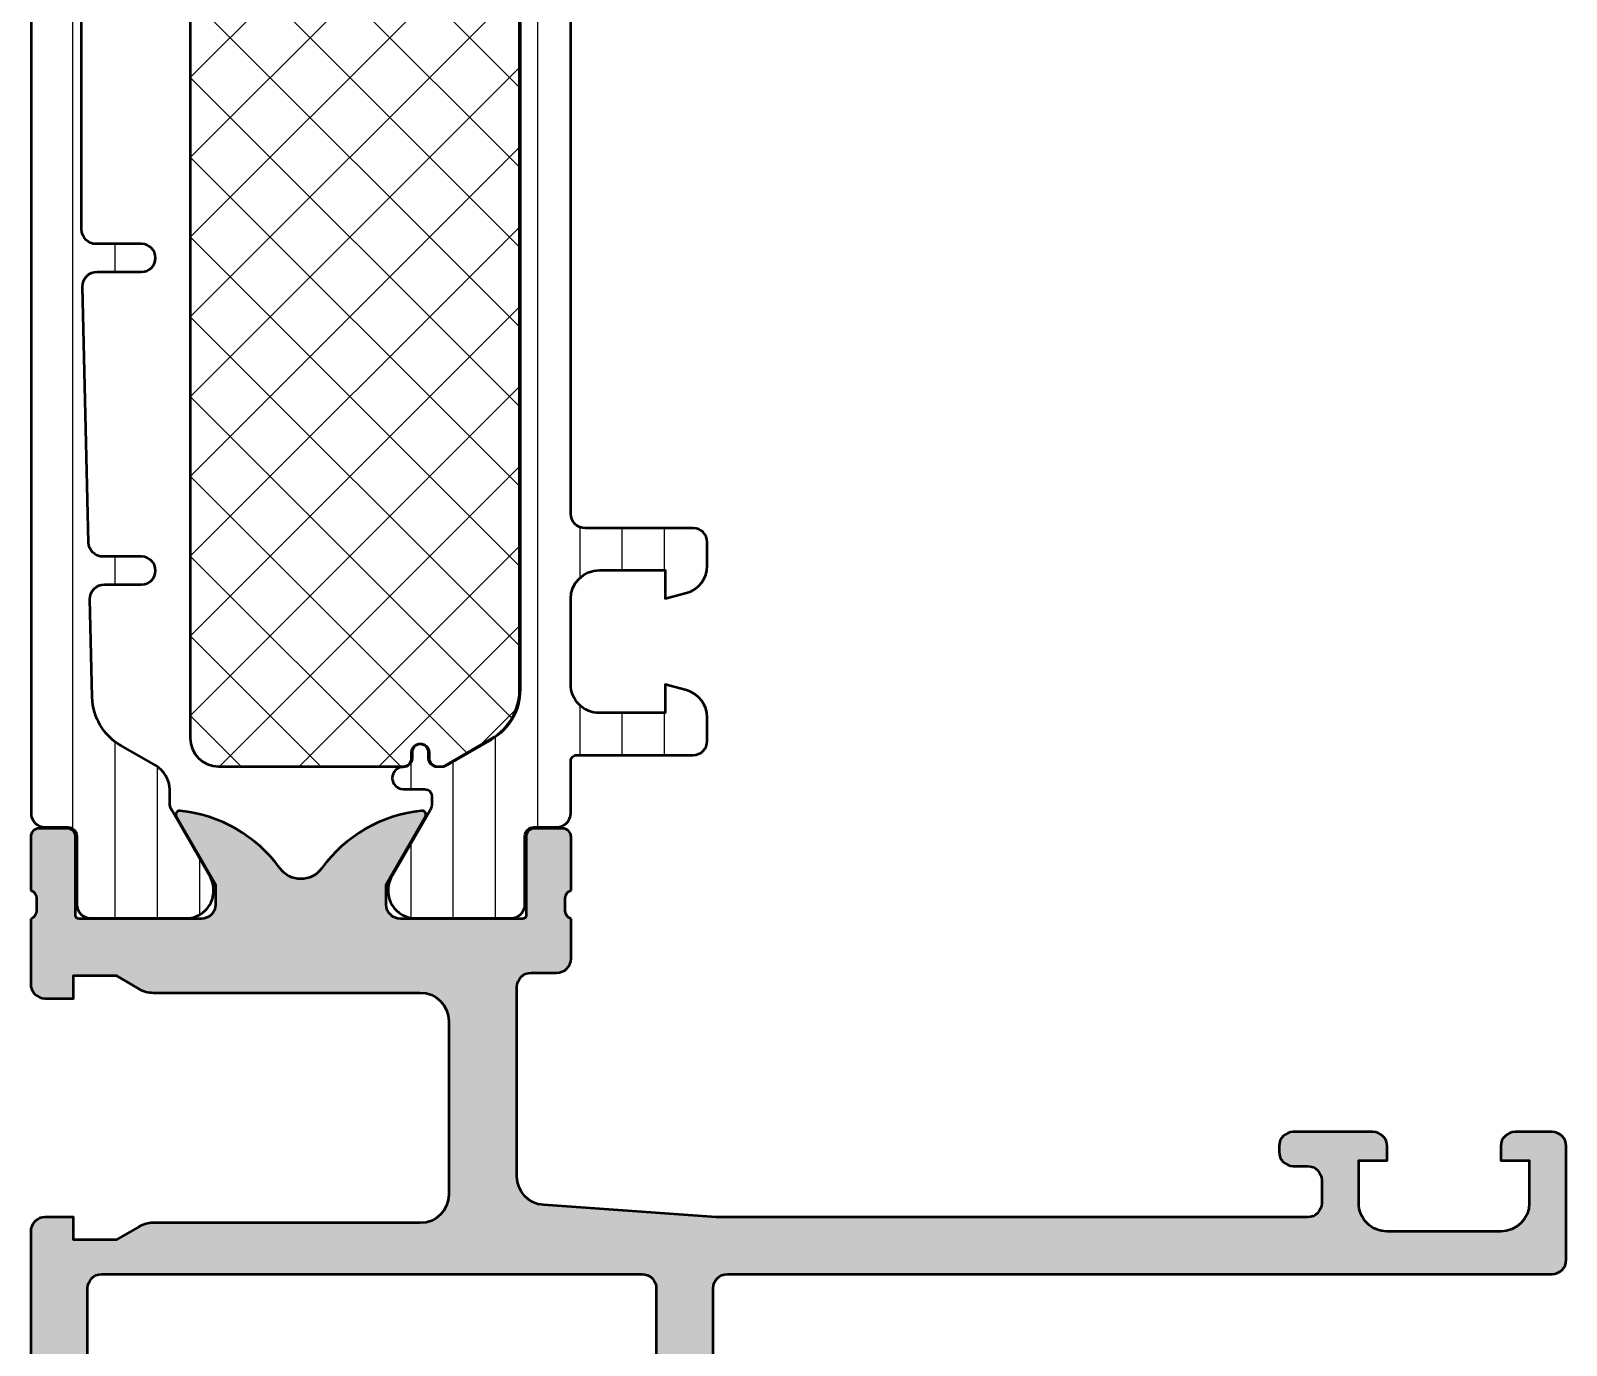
# Model space of a CAD drawing. Extents: x 0 to 54, y -95 to 90.
# Drawn here: x 0 to 54, y -2.5 to 43.7 of the extents above; entities that cross this region are included whole.
import ezdxf

# ---------------------------------------------------------------- set-up
doc = ezdxf.new("R2010")
doc.units = 0
for name, color, linetype, lineweight in [('0S-Alu contour', 7, 'Continuous', 50), ('0S-Alu hatch', 252, 'Continuous', 25), ('0S-Plastic contour', 254, 'Continuous', 50), ('0S-Plastic hatch', 253, 'Continuous', 25), ('0S-PT contour', 91, 'Continuous', 50), ('0S-PT hatch', 103, 'Continuous', 25)]:
    doc.layers.add(name, color=color, linetype=linetype, lineweight=lineweight)
pattern_1 = [(90, (0, 0), (-1.4859, 0), [])]

# ---------------------------------------------------------------- blocks, each defined once
blk = doc.blocks.new('445430__41577FEB_C9EB_46D4_B22D_9A077ACD5B57_')
at = {"layer": '0S-Alu hatch'}
h = blk.add_hatch(color=256, dxfattribs=at)
edge = h.paths.add_edge_path()
edge.add_line((0.5000000000000029, 9.700000000000003), (1.5, 9.700000000000003))
edge.add_line((1.5, 9.700000000000003), (1.5, 10.5))
edge.add_line((1.5, 10.5), (3.000000000000008, 10.5))
edge.add_line((3.000000000000008, 10.5), (3.807179676972436, 10.03397459621556))
edge.add_arc((4.307179676972434, 10.89999999999998), 0.9999999999999838, 239.9999999999996, 269.9999999999998)
edge.add_line((4.307179676972431, 9.900000000000002), (13.69999999999999, 9.900000000000006))
edge.add_ellipse((13.69999999999999, 8.900000000000002), major_axis=(-1.000000000000003, 0), ratio=1, start_angle=180, end_angle=270, ccw=False)
edge.add_line((14.7, 8.900000000000002), (14.69999999999999, 2.799999999999995))
edge.add_ellipse((13.69999999999999, 2.799999999999996), major_axis=(-1, 0), ratio=1, start_angle=90.00000000000011, end_angle=180, ccw=False)
edge.add_line((13.7, 1.799999999999996), (4.307179676972447, 1.799999999999998))
edge.add_arc((4.307179676972447, 0.7999999999999933), 1.000000000000005, 90, 119.9999999999999)
edge.add_line((3.807179676972445, 1.666025403784437), (2.999999999999998, 1.2))
edge.add_line((2.999999999999998, 1.2), (1.499999999999998, 1.199999999999999))
edge.add_line((1.499999999999998, 1.199999999999999), (1.499999999999998, 2))
edge.add_line((1.499999999999998, 2), (0.4999999999999993, 2))
edge.add_arc((0.499999999999999, 1.5), 0.5, 89.99999999999996, 180)
edge.add_line((-1.1e-15, 1.5), (-1.2e-15, -84.80000000000003))
edge.add_arc((0.4999999999999738, -84.80000000000003), 0.499999999999975, 180, 269.9999999999983)
edge.add_line((0.4999999999999594, -85.29999999999998), (1.499999999999982, -85.30000000000001))
edge.add_line((1.499999999999982, -85.30000000000001), (1.499999999999982, -84.50000000000001))
edge.add_line((1.499999999999982, -84.50000000000001), (2.999999999999967, -84.50000000000001))
edge.add_line((2.999999999999967, -84.50000000000001), (3.807179676972219, -84.96602540378439))
edge.add_arc((4.307179676972255, -84.09999999999997), 1.000000000000013, 239.999999999998, 269.9999999999999)
edge.add_line((4.307179676972254, -85.09999999999998), (13.69999999999997, -85.1))
edge.add_ellipse((13.69999999999997, -86.1), major_axis=(-1, 0), ratio=1, start_angle=180, end_angle=270.0000000000001, ccw=False)
edge.add_line((14.69999999999997, -86.1), (14.69999999999998, -92.19999999999997))
edge.add_ellipse((13.69999999999996, -92.19999999999997), major_axis=(-1.000000000000014, 0), ratio=1, start_angle=89.99999999999989, end_angle=180, ccw=False)
edge.add_line((13.69999999999996, -93.19999999999997), (4.307179676972344, -93.19999999999997))
edge.add_arc((4.307179676972337, -94.1999999999996), 0.9999999999996163, 89.99999999999959, 120.0000000000031)
edge.add_line((3.807179676972481, -93.33397459621553), (3.000000000000073, -93.8))
edge.add_line((3.000000000000073, -93.8), (1.499999999999981, -93.80000000000004))
edge.add_line((1.499999999999981, -93.80000000000004), (1.499999999999981, -93.00000000000001))
edge.add_line((1.499999999999981, -93.00000000000001), (0.499999999999992, -93.00000000000001))
edge.add_arc((0.499999999999992, -93.50000000000001), 0.5, 90, 180)
edge.add_line((-8.1e-15, -93.50000000000001), (-1.2e-15, -94.50000000000001))
edge.add_arc((0.500000000000054, -94.50000000000001), 0.5000000000000552, 180, 270.0000000000002)
edge.add_line((0.5000000000000555, -95.00000000000006), (22.50000000000002, -94.99999999999999))
edge.add_arc((22.5, -93.49999999999997), 1.5, 270.0000000000005, 360)
edge.add_line((24, -93.49999999999991), (24, -0.5))
edge.add_ellipse((24.50000000000001, -0.500000000000002), major_axis=(-0.5000000000000036, 0), ratio=1, start_angle=270, end_angle=360, ccw=False)
edge.add_line((24.50000000000001, 1.6e-15), (53.5, 0))
edge.add_arc((53.5, 0.4999999999999938), 0.4999999999999938, 270, 360)
edge.add_line((53.99999999999999, 0.4999999999999927), (54, 4.5))
edge.add_arc((53.5, 4.500000000000001), 0.5, 0, 90)
edge.add_line((53.5, 5.000000000000001), (52.19999999999999, 5))
edge.add_arc((52.2, 4.500000000000006), 0.4999999999999938, 90.00000000000081, 180)
edge.add_line((51.70000000000001, 4.500000000000014), (51.69999999999999, 3.999999999999996))
edge.add_line((51.69999999999999, 3.999999999999996), (52.70000000000002, 3.999999999999996))
edge.add_line((52.70000000000002, 3.999999999999996), (52.7, 2.499999999999975))
edge.add_ellipse((51.70000000000001, 2.499999999999984), major_axis=(-0.9999999999999857, 0), ratio=1, start_angle=90, end_angle=180, ccw=False)
edge.add_line((51.70000000000001, 1.499999999999999), (47.70000000000002, 1.499999999999999))
edge.add_ellipse((47.70000000000002, 2.500000000000033), major_axis=(-1.000000000000033, 0), ratio=1, start_angle=0, end_angle=90.0000000000004, ccw=False)
edge.add_line((46.69999999999998, 2.500000000000037), (46.69999999999999, 3.999999999999999))
edge.add_line((46.69999999999999, 3.999999999999999), (47.69999999999999, 3.999999999999999))
edge.add_line((47.69999999999999, 3.999999999999999), (47.70000000000001, 4.499999999999985))
edge.add_arc((47.2, 4.499999999999992), 0.5000000000000071, 0, 90.00000000000081)
edge.add_line((47.19999999999999, 5), (44.39999999999997, 4.999999999999999))
edge.add_arc((44.39999999999997, 4.500000000000021), 0.4999999999999778, 90, 180)
edge.add_line((43.89999999999999, 4.499999999999986), (43.90000000000001, 4.299999999999972))
edge.add_arc((44.4, 4.29999999999999), 0.4999999999999929, 180, 269.9999999999984)
edge.add_line((44.39999999999999, 3.799999999999997), (44.90000000000001, 3.799999999999998))
edge.add_ellipse((44.90000000000001, 3.3), major_axis=(-0.4999999999999983, 0), ratio=1, start_angle=180, end_angle=270, ccw=False)
edge.add_line((45.4, 3.300000000000009), (45.40000000000001, 2.500000000000037))
edge.add_ellipse((44.89999999999999, 2.500000000000028), major_axis=(-0.5000000000000285, 0), ratio=1, start_angle=90, end_angle=180, ccw=False)
edge.add_line((44.89999999999999, 2), (24.09999999999998, 2.000000000000001))
edge.add_line((24.09999999999998, 2.000000000000001), (18.02875295001209, 2.433660503570565))
edge.add_ellipse((18.1, 3.431119203401307), major_axis=(-1.000000000000006, 0), ratio=1, start_angle=0, end_angle=85.91438322002512, ccw=False)
edge.add_line((17.1, 3.431119203401306), (17.1, 10.09999999999999))
edge.add_ellipse((17.59999999999999, 10.09999999999999), major_axis=(-0.5, 0), ratio=1, start_angle=270, end_angle=360, ccw=False)
edge.add_line((17.59999999999999, 10.59999999999999), (18.5, 10.6))
edge.add_arc((18.5, 11.1), 0.5, 270, 360)
edge.add_line((19, 11.1), (19, 12.49999999999999))
edge.add_ellipse((19.07883644654304, 12.76752059199311), major_axis=(-0.2788950563274378, 0), ratio=1, start_angle=-1.164589374097602, end_angle=73.5801235805082, ccw=False)
edge.add_line((18.79999899999999, 12.77318899999149), (18.79999899999999, 13.22678299999148))
edge.add_ellipse((19.07886709564315, 13.23244365946854), major_axis=(-0.2789255417371436, 0), ratio=1, start_angle=-73.57540544464632, end_angle=1.1628700728883814, ccw=False)
edge.add_line((18.99999999999999, 13.49998699999148), (19, 15.37999799999999))
edge.add_arc((18.69999999999999, 15.37999799999999), 0.3000000000000043, 0, 90)
edge.add_line((18.69999999999999, 15.679998), (17.72002568095721, 15.679998))
edge.add_arc((17.72002568095721, 15.379998), 0.3000000000000007, 90.00000000000067, 180)
edge.add_line((17.42002568095721, 15.379998), (17.42002568095721, 12.62))
edge.add_ellipse((17.30002568095723, 12.62), major_axis=(-0.1199999999999761, 0), ratio=1, start_angle=90, end_angle=180, ccw=False)
edge.add_line((17.30002568095723, 12.50000000000002), (13.00000000000004, 12.50000000000003))
edge.add_ellipse((13.00000000000004, 13.00000000000002), major_axis=(-0.4999999999999841, 0), ratio=1, start_angle=0, end_angle=89.99999999999977, ccw=False)
edge.add_line((12.50000000000006, 13.00000000000006), (12.50000000000013, 13.70000000000009))
edge.add_line((12.50000000000013, 13.70000000000009), (13.88149545762234, 16.09282032302734))
edge.add_arc((13.76188021535156, 16.16188021535156), 0.1381197846484329, 329.9999999999987, 455.98926142713)
edge.add_arc((14.26917883536758, 11.32653872394097), 4.99999999999999, 95.9892614271292, 143.933612466079)
edge.add_ellipse((9.5, 14.80000000000004), major_axis=(-0.9000000000000076, 0), ratio=1, start_angle=36.066387533920704, end_angle=143.9336124660793, ccw=False)
edge.add_arc((4.730821164632408, 11.32653872394098), 4.999999999999992, 36.06638753392076, 84.01073857287071)
edge.add_arc((5.238119784648441, 16.16188021535157), 0.1381197846484368, 84.01073857287078, 210.0000000000004)
edge.add_line((5.118504542377659, 16.09282032302735), (6.499999999999864, 13.70000000000011))
edge.add_line((6.499999999999864, 13.70000000000011), (6.499999999999932, 13.00000000000008))
edge.add_ellipse((5.999999999999947, 13.00000000000003), major_axis=(-0.4999999999999849, 0), ratio=1, start_angle=90.00000000000011, end_angle=180, ccw=False)
edge.add_line((5.999999999999948, 12.50000000000004), (1.699974319042755, 12.50000000000003))
edge.add_ellipse((1.699974319042755, 12.62), major_axis=(-0.1199999999999655, 0), ratio=1, start_angle=0, end_angle=90, ccw=False)
edge.add_line((1.57997431904279, 12.62), (1.579974319042792, 15.379998))
edge.add_arc((1.279974319042794, 15.379998), 0.2999999999999985, 0, 89.99999999999991)
edge.add_line((1.279974319042794, 15.679998), (0.3000000000000066, 15.679998))
edge.add_arc((0.3000000000000066, 15.379998), 0.3000000000000007, 90, 180)
edge.add_line((5.9e-15, 15.379998), (6e-15, 13.49998699999148))
edge.add_ellipse((-0.078867095643159, 13.23244365946854), major_axis=(-0.2789255417371466, 0), ratio=1, start_angle=178.8371299271148, end_angle=253.5754054446457, ccw=False)
edge.add_line((0.2000010000000063, 13.22678299999149), (0.2000010000000063, 12.77318899999149))
edge.add_ellipse((-0.0788364465430447, 12.76752059199311), major_axis=(-0.2788950563274381, 0), ratio=1, start_angle=106.4198764194922, end_angle=181.1645893740982, ccw=False)
edge.add_line((0, 12.49999999999999), (-2e-16, 10.2))
edge.add_arc((0.500000000000002, 10.2), 0.5000000000000023, 180, 270.0000000000001)
edge = h.paths.add_edge_path()
edge.add_line((1.999999999999998, -82.79999999999998), (2.000000000000004, -0.5))
edge.add_ellipse((2.500000000000004, -0.4999999999999997), major_axis=(-0.4999999999999996, 0), ratio=1, start_angle=270.0000000000001, end_angle=360, ccw=False)
edge.add_line((2.500000000000003, -1e-16), (21.50000000000001, 2e-16))
edge.add_ellipse((21.50000000000001, -0.4999999999999999), major_axis=(-0.5, 0), ratio=1, start_angle=180, end_angle=270, ccw=False)
edge.add_line((22.00000000000001, -0.4999999999999999), (22, -92.50000000000001))
edge.add_ellipse((21.50000000000002, -92.5), major_axis=(-0.4999999999999858, 0), ratio=1, start_angle=90, end_angle=180, ccw=False)
edge.add_line((21.50000000000002, -92.99999999999999), (16.99999999999998, -93))
edge.add_ellipse((16.99999999999998, -92.5), major_axis=(-0.5, 0), ratio=1, start_angle=0, end_angle=90, ccw=False)
edge.add_line((16.49999999999998, -92.5), (16.49999999999998, -86.10000000000001))
edge.add_arc((13.69999999999997, -86.10000000000001), 2.800000000000013, 0, 90.00000000000006)
edge.add_line((13.69999999999996, -83.3), (2.499999999999998, -83.3))
edge.add_ellipse((2.499999999999998, -82.79999999999998), major_axis=(-0.5, 0), ratio=1, start_angle=0, end_angle=90, ccw=False)
at = {"layer": '0S-Alu contour', "color": 7}
for points in [[(1.279974319042794, 15.679998), (0.3000000000000066, 15.679998)], [(5.118504542377659, 16.09282032302735), (6.499999999999864, 13.70000000000011), (6.499999999999932, 13.00000000000008)], [(12.50000000000006, 13.00000000000006), (12.50000000000013, 13.70000000000009), (13.88149545762234, 16.09282032302734)], [(18.69999999999999, 15.679998), (17.72002568095721, 15.679998)], [(5.9e-15, 15.379998), (6e-15, 13.49998699999148)], [(1.57997431904279, 12.62), (1.579974319042792, 15.379998)], [(17.42002568095721, 15.379998), (17.42002568095721, 12.62)], [(18.99999999999999, 13.49998699999148), (19, 15.37999799999999)], [(0.2000010000000063, 13.22678299999149), (0.2000010000000063, 12.77318899999149)], [(18.79999899999999, 12.77318899999149), (18.79999899999999, 13.22678299999148)], [(0, 12.49999999999999), (-2e-16, 10.2)], [(5.999999999999948, 12.50000000000004), (1.699974319042755, 12.50000000000003)], [(17.30002568095723, 12.50000000000002), (13.00000000000004, 12.50000000000003)], [(19, 11.1), (19, 12.49999999999999)], [(0.5000000000000029, 9.700000000000003), (1.5, 9.700000000000003), (1.5, 10.5), (3.000000000000008, 10.5), (3.807179676972436, 10.03397459621556)], [(17.59999999999999, 10.59999999999999), (18.5, 10.6)], [(4.307179676972431, 9.900000000000002), (13.69999999999999, 9.900000000000006)], [(17.1, 3.431119203401306), (17.1, 10.09999999999999)], [(14.7, 8.900000000000002), (14.69999999999999, 2.799999999999995)], [(47.19999999999999, 5), (44.39999999999997, 4.999999999999999)], [(53.5, 5.000000000000001), (52.19999999999999, 5)], [(43.89999999999999, 4.499999999999986), (43.90000000000001, 4.299999999999972)], [(46.69999999999998, 2.500000000000037), (46.69999999999999, 3.999999999999999), (47.69999999999999, 3.999999999999999), (47.70000000000001, 4.499999999999985)], [(51.70000000000001, 4.500000000000014), (51.69999999999999, 3.999999999999996), (52.70000000000002, 3.999999999999996), (52.7, 2.499999999999975)], [(53.99999999999999, 0.4999999999999927), (54, 4.5)], [(44.39999999999999, 3.799999999999997), (44.90000000000001, 3.799999999999998)], [(45.4, 3.300000000000009), (45.40000000000001, 2.500000000000037)], [(44.89999999999999, 2), (24.09999999999998, 2.000000000000001), (18.02875295001209, 2.433660503570565)], [(3.807179676972445, 1.666025403784437), (2.999999999999998, 1.2), (1.499999999999998, 1.199999999999999), (1.499999999999998, 2), (0.4999999999999993, 2)], [(13.7, 1.799999999999996), (4.307179676972447, 1.799999999999998)], [(-1.1e-15, 1.5), (-1.2e-15, -84.80000000000003)], [(51.70000000000001, 1.499999999999999), (47.70000000000002, 1.499999999999999)], [(2.500000000000003, -1e-16), (21.50000000000001, 2e-16)], [(24.50000000000001, 1.6e-15), (53.5, 0)], [(1.999999999999998, -82.79999999999998), (2.000000000000004, -0.5)], [(22.00000000000001, -0.4999999999999999), (22, -92.50000000000001)], [(24, -93.49999999999991), (24, -0.5)]]:
    blk.add_lwpolyline(points, dxfattribs=at)
for centre, radius, start, end in [((5.238119784648441, 16.16188021535157), 0.1381197846484368, 84.01073857287078, 210.0000000000004), ((4.730821164632408, 11.32653872394098), 4.999999999999992, 36.06638753392076, 84.01073857287071), ((14.26917883536758, 11.32653872394097), 4.99999999999999, 95.9892614271292, 143.933612466079), ((13.76188021535156, 16.16188021535156), 0.1381197846484329, 329.9999999999987, 95.98926142713012), ((0.3000000000000066, 15.379998), 0.3000000000000007, 90, 180), ((1.279974319042794, 15.379998), 0.2999999999999985, 0, 89.99999999999991), ((17.72002568095721, 15.379998), 0.3000000000000007, 90.00000000000067, 180), ((18.69999999999999, 15.37999799999999), 0.3000000000000043, 0, 90), ((18.5, 11.1), 0.5, 270, 0), ((0.500000000000002, 10.2), 0.5000000000000023, 180, 270.0000000000001), ((4.307179676972434, 10.89999999999998), 0.9999999999999838, 239.9999999999996, 269.9999999999998), ((44.39999999999997, 4.500000000000021), 0.4999999999999778, 90, 180), ((47.2, 4.499999999999992), 0.5000000000000071, 0, 90.00000000000081), ((52.2, 4.500000000000006), 0.4999999999999938, 90.00000000000081, 180), ((53.5, 4.500000000000001), 0.5, 0, 90), ((44.4, 4.29999999999999), 0.4999999999999929, 180, 269.9999999999984), ((0.499999999999999, 1.5), 0.5, 89.99999999999996, 180), ((4.307179676972447, 0.7999999999999933), 1.000000000000005, 90, 119.9999999999999), ((53.5, 0.4999999999999938), 0.4999999999999938, 270, 0)]:
    blk.add_arc(centre, radius, start, end, dxfattribs=at)
at = {"layer": '0S-Alu contour', "color": 7, "extrusion": (0, 0, -1)}
for centre, radius, start, end in [((-9.5, 14.80000000000004), 0.9000000000000078, 216.0663875339208, 323.9336124660793), ((0.078867095643159, 13.23244365946854), 0.2789255417371466, 106.4245945553543, 181.1628700728853), ((-5.999999999999947, 13.00000000000003), 0.4999999999999849, 180, 269.9999999999999), ((-13.00000000000004, 13.00000000000002), 0.4999999999999841, 270.0000000000002, 0), ((-19.07886709564315, 13.23244365946854), 0.2789255417371436, 358.8371299271116, 73.57540544464624), ((0.0788364465430447, 12.76752059199311), 0.2788950563274381, 178.8354106259018, 253.5801235805078), ((-1.699974319042755, 12.62), 0.1199999999999655, 270, 0), ((-17.30002568095723, 12.62), 0.1199999999999761, 180, 270), ((-19.07883644654304, 12.76752059199311), 0.2788950563274378, 286.4198764194919, 1.16458937409755), ((-17.59999999999999, 10.09999999999999), 0.5, 0, 90), ((-13.69999999999999, 8.900000000000002), 1.000000000000003, 90, 180), ((-44.90000000000001, 3.3), 0.4999999999999983, 90, 180), ((-18.1, 3.431119203401307), 1.000000000000006, 274.0856167799749, 0), ((-13.69999999999999, 2.799999999999996), 1, 180, 269.9999999999999), ((-44.89999999999999, 2.500000000000028), 0.5000000000000285, 180, 270), ((-47.70000000000002, 2.500000000000033), 1.000000000000033, 269.9999999999996, 0), ((-51.70000000000001, 2.499999999999984), 0.9999999999999857, 180, 270), ((-21.50000000000001, -0.4999999999999999), 0.5, 90, 180), ((-24.50000000000001, -0.500000000000002), 0.5000000000000036, 0, 90), ((-2.500000000000004, -0.4999999999999997), 0.4999999999999996, 0, 89.99999999999991)]:
    blk.add_arc(centre, radius, start, end, dxfattribs=at)
blk = doc.blocks.new('465650__40B04BF4_35BD_48E2_93A6_AFF3EEFC95CE_')
at = {"layer": '0S-PT hatch'}
h = blk.add_hatch(dxfattribs=at)
h.set_pattern_fill('ANSI37', color=256, scale=0.625, angle=90, style=0)
h.set_pattern_definition([(135, (0, 0), (-1.403165018917055, -1.403165018917055), []), (225, (0, 0), (1.403165018917055, -1.403165018917055), [])])
edge = h.paths.add_edge_path()
edge.add_arc((6.599999999999689, 63.65020331974263), 0.9899999999999806, 89.99999999958457, 180)
edge.add_line((5.609999999999708, 63.65020331974264), (5.609999999999716, 18.84979668030451))
edge.add_arc((6.599999999999717, 18.84979668030451), 0.9900000000000002, 180, 270)
edge.add_line((6.599999999999717, 17.85979668030451), (13.1010752143753, 17.85979668030451))
edge.add_arc((13.1010752143753, 18.14979668030452), 0.2900000000000098, 269.9999999999997, 360)
edge.add_line((13.39107521437531, 18.14979668030452), (13.3910752143753, 18.35036747559076))
edge.add_ellipse((13.70050441908907, 18.35036747559076), major_axis=(-0.3094292047137621, 0), ratio=1, start_angle=180, end_angle=360, ccw=False)
edge.add_line((14.00993362380283, 18.35036747559076), (14.00993362380283, 18.14979668030452))
edge.add_arc((14.29993362380282, 18.14979668030452), 0.2899999999999956, 180, 266.548328193804)
edge.add_line((14.28247370832794, 17.86032275859203), (14.46501280946016, 17.86032275859203))
edge.add_arc((14.46501280946016, 18.05032275859202), 0.1899999999999906, 269.9999999999995, 299.9999999999987)
edge.add_line((14.56001280946016, 17.88577793187298), (16.1949999999997, 18.82973822645255))
edge.add_arc((15.19999999999972, 20.55312877998359), 1.989999999999987, 299.9999999999994, 360)
edge.add_line((17.18999999999971, 20.55312877998359), (17.1899999999997, 61.94646458067262))
edge.add_arc((15.19999999999971, 61.94646458067262), 1.989999999999993, 0, 60.00000000000065)
edge.add_line((16.19499999999969, 63.66985513420367), (14.56001280946014, 64.61381542878323))
edge.add_arc((14.46501280946019, 64.4492706020642), 0.1899999999999413, 60.00000000000997, 90.0000000000075)
edge.add_line((14.46501280946017, 64.63927060206414), (14.28247370832792, 64.63927060206414))
edge.add_arc((14.29993362380282, 64.34979668035167), 0.2899999999999942, 93.4516718061988, 180)
edge.add_line((14.00993362380283, 64.34979668035167), (14.00993362380283, 64.14922588506545))
edge.add_ellipse((13.69996681190126, 64.14922588506545), major_axis=(-0.3099668119015639, 0), ratio=1, start_angle=0, end_angle=180, ccw=False)
edge.add_line((13.3899999999997, 64.14922588506545), (13.3899999999997, 64.34979668030452))
edge.add_arc((13.09959336060873, 64.3497966803045), 0.2904066393909712, 0, 89.9999999995847)
edge.add_line((13.09959336061083, 64.64020331969547), (6.600000000006867, 64.64020331974261))
at = {"layer": '0S-PT contour', "color": 7}
for points in [[(13.09959336061083, 64.64020331969547), (6.600000000006867, 64.64020331974261)], [(13.3899999999997, 64.14922588506545), (13.3899999999997, 64.34979668030452)], [(14.00993362380283, 64.34979668035167), (14.00993362380283, 64.14922588506545)], [(14.46501280946017, 64.63927060206414), (14.28247370832792, 64.63927060206414)], [(16.19499999999969, 63.66985513420367), (14.56001280946014, 64.61381542878323)], [(5.609999999999708, 63.65020331974264), (5.609999999999716, 18.84979668030451)], [(17.18999999999971, 20.55312877998359), (17.1899999999997, 61.94646458067262)], [(14.56001280946016, 17.88577793187298), (16.1949999999997, 18.82973822645255)], [(6.599999999999717, 17.85979668030451), (13.1010752143753, 17.85979668030451)], [(13.39107521437531, 18.14979668030452), (13.3910752143753, 18.35036747559076)], [(14.00993362380283, 18.35036747559076), (14.00993362380283, 18.14979668030452)], [(14.28247370832794, 17.86032275859203), (14.46501280946016, 17.86032275859203)]]:
    blk.add_lwpolyline(points, dxfattribs=at)
for centre, radius, start, end in [((6.599999999999689, 63.65020331974263), 0.9899999999999806, 89.99999999958457, 180), ((13.09959336060873, 64.3497966803045), 0.2904066393909712, 0, 89.9999999995847), ((14.29993362380282, 64.34979668035167), 0.2899999999999942, 93.4516718061988, 180), ((14.46501280946019, 64.4492706020642), 0.1899999999999413, 60.00000000000997, 90.0000000000075), ((15.19999999999971, 61.94646458067262), 1.989999999999993, 0, 60.00000000000065), ((15.19999999999972, 20.55312877998359), 1.989999999999987, 299.9999999999994, 0), ((6.599999999999717, 18.84979668030451), 0.9900000000000002, 180, 270), ((13.1010752143753, 18.14979668030452), 0.2900000000000098, 269.9999999999997, 0), ((14.29993362380282, 18.14979668030452), 0.2899999999999956, 180, 266.548328193804), ((14.46501280946016, 18.05032275859202), 0.1899999999999906, 269.9999999999995, 299.9999999999987)]:
    blk.add_arc(centre, radius, start, end, dxfattribs=at)
at = {"layer": '0S-PT contour', "color": 7, "extrusion": (0, 0, -1)}
for centre, radius, start, end in [((-13.69996681190126, 64.14922588506545), 0.3099668119015639, 180, 0), ((-13.70050441908907, 18.35036747559076), 0.3094292047137621, 0, 180)]:
    blk.add_arc(centre, radius, start, end, dxfattribs=at)
blk = doc.blocks.new('245319__7AE0B274_A13F_495C_8867_5329A07CF75D___2CD7A048_629F_4108_96FA_AF17FC2CF325_')
at = {"layer": '0S-Plastic hatch'}
h = blk.add_hatch(dxfattribs=at)
h.set_pattern_fill('ANSI31', color=256, scale=0.4680000000000001, angle=45, style=0)
h.set_pattern_definition(pattern_1)
edge = h.paths.add_edge_path()
edge.add_line((22.30999999999971, 62.76000000004713), (22.30999999999971, 61.76303225377562))
edge.add_line((22.30999999999971, 61.76303225377562), (23.05623085465126, 61.96298420864676))
edge.add_arc((22.79999999999981, 62.91925077667285), 0.9899999999999021, 284.9999999999989, 360)
edge.add_line((23.78999999999971, 62.91925077667285), (23.78999999999972, 63.75000000004722))
edge.add_arc((23.29999999999973, 63.75000000004721), 0.4899999999999914, 0, 90.00000000000082)
edge.add_line((23.29999999999972, 64.2400000000472), (19.19999999999974, 64.24000000004716))
edge.add_ellipse((19.19999999999974, 64.4500000000472), major_axis=(-0.2100000000000364, 0), ratio=1, start_angle=0, end_angle=90.00000000000102, ccw=False)
edge.add_line((18.9899999999997, 64.45000000004718), (18.9899999999997, 66.29000567895666))
edge.add_arc((18.50000267890206, 66.29000567895672), 0.4899973210976363, 0, 89.99999999999626)
edge.add_line((18.50000267890209, 66.78000300005435), (17.68966866665949, 66.78000300004715))
edge.add_ellipse((17.68966866666546, 67.09000300005313), major_axis=(-0.310000000005985, 0), ratio=1, start_angle=-0.007924843990622321, end_angle=89.99999999889701, ccw=False)
edge.add_line((17.37966866962477, 67.0900458775854), (17.38000061237654, 69.48993624991385))
edge.add_arc((16.89000463961789, 69.49000402260856), 0.4899959774455669, 359.9920752627073, 449.9999999999987)
edge.add_line((16.8900046396179, 69.98000000005413), (13.41417750380848, 69.98000000004714))
edge.add_arc((13.55577115088467, 69.00018192532433), 0.989996070924456, 98.22289635890502, 212.7407569883834)
edge.add_line((12.72305944590381, 68.46475365110477), (14.04169560553907, 66.18080851286093))
edge.add_ellipse((13.60002263447407, 65.92580853907533), major_axis=(-0.510000000000038, 0), ratio=1, start_angle=179.9942564954375, end_angle=209.9999965993474, ccw=False)
edge.add_line((14.1100226319117, 65.92575741511283), (14.10999999868382, 65.6999739354215))
edge.add_ellipse((13.84999999997281, 65.70000000006466), major_axis=(-0.2600000000174801, 0), ratio=1, start_angle=90.00000000000188, end_angle=179.9942561768294, ccw=False)
edge.add_line((13.84999999997282, 65.44000000004718), (13.09959336060871, 65.44000000004716))
edge.add_arc((13.09959336060872, 65.05074092693042), 0.3892590731167473, 90.00000000000134, 270.0000000000013)
edge.add_ellipse((13.09959336060873, 64.35000000004709), major_axis=(-0.3114818537665798, 0), ratio=1, start_angle=180, end_angle=270.00000000000034, ccw=False)
edge.add_line((13.41107521437531, 64.35000000004709), (13.4110752143753, 64.14942920476093))
edge.add_arc((13.70050441908906, 64.14942920476093), 0.2894292047137625, 180, 360)
edge.add_line((13.98993362380283, 64.14942920476093), (13.98993362380283, 64.35000000004723))
edge.add_ellipse((14.29993362380279, 64.35000000004725), major_axis=(-0.309999999999965, 0), ratio=1, start_angle=273.3384387200343, end_angle=360, ccw=False)
edge.add_line((14.28188115084522, 64.65947392175971), (14.46501280946027, 64.65947392175971))
edge.add_ellipse((14.46501280946029, 64.44947392175972), major_axis=(-0.2099999999999937, 0), ratio=1, start_angle=239.9999999999973, end_angle=270.00000000000483, ccw=False)
edge.add_line((14.5700128094603, 64.63133925655444), (16.20499999999984, 63.68737896197472))
edge.add_ellipse((15.1999999999998, 61.94666790036812), major_axis=(-2.009999999999907, 0), ratio=1, start_angle=180, end_angle=239.999999999997, ccw=False)
edge.add_line((17.20999999999971, 61.94666790036813), (17.20999999999972, 20.55333209967906))
edge.add_ellipse((15.19999999999976, 20.55333209967906), major_axis=(-2.00999999999996, 0), ratio=1, start_angle=119.99999999999841, end_angle=180, ccw=False)
edge.add_line((16.20499999999969, 18.81262103807235), (14.57001280945999, 17.86866074349272))
edge.add_ellipse((14.46501280946, 18.05052607828745), major_axis=(-0.209999999999997, 0), ratio=1, start_angle=89.9999999999826, end_angle=119.99999999999841, ccw=False)
edge.add_line((14.46501280945994, 17.84052607828745), (14.28188115084513, 17.84052607828751))
edge.add_ellipse((14.29993362380278, 18.14999999999996), major_axis=(-0.3099999999999474, 0), ratio=1, start_angle=0, end_angle=86.6615612799527, ccw=False)
edge.add_line((13.98993362380283, 18.14999999999996), (13.98993362380283, 18.35057079528622))
edge.add_arc((13.70050441908907, 18.35057079528622), 0.2894292047137625, 0, 180)
edge.add_line((13.4110752143753, 18.35057079528622), (13.4110752143753, 18.15000000000005))
edge.add_ellipse((13.09959336060878, 18.15000000000004), major_axis=(-0.3114818537665283, 0), ratio=1, start_angle=89.9999999999954, end_angle=180, ccw=False)
edge.add_arc((13.09959336060873, 17.44925907311676), 0.3892590731167509, 89.99999999999687, 269.9999999999968)
edge.add_line((13.09959336060871, 17.06000000000001), (13.84999999997283, 17.05999999999999))
edge.add_ellipse((13.84999999994501, 16.79999999995469), major_axis=(-0.2600000000452987, 0), ratio=1, start_angle=180.0057438170792, end_angle=269.9999999938679, ccw=False)
edge.add_line((14.10999999868384, 16.80002606457014), (14.11002263193887, 16.5742423146257))
edge.add_ellipse((13.60002365369272, 16.5741911879278), major_axis=(-0.5099989808088427, 0), ratio=1, start_angle=150.0000034006544, end_angle=180.0057438232342, ccw=False)
edge.add_line((14.04169574211223, 16.31919172373777), (12.72305944590383, 14.03524634894242))
edge.add_arc((13.55577115088469, 13.49981807472283), 0.9899960709244751, 147.2592430116148, 261.7771036411017)
edge.add_line((13.4141775038086, 12.51999999999998), (16.89000463961788, 12.51999999999301))
edge.add_arc((16.89000530482972, 13.00999531231877), 0.489995312326203, 269.9999222159275, 360.0002246933706)
edge.add_line((17.38000061715215, 13.00999723390926), (17.37966866665947, 15.40999700000056))
edge.add_ellipse((17.68966866665953, 15.40999699999992), major_axis=(-0.3100000000000555, 0), ratio=1, start_angle=269.9999999999921, end_angle=360, ccw=False)
edge.add_line((17.68966866665957, 15.71999699999998), (18.50000267890202, 15.7199969999928))
edge.add_arc((18.50000267890203, 16.20999432109049), 0.4899973210976914, 269.9999999999996, 360)
edge.add_line((18.98999999999972, 16.20999432109049), (18.98999999999971, 18.04999999999997))
edge.add_ellipse((19.19999999999974, 18.04999999999997), major_axis=(-0.2100000000000257, 0), ratio=1, start_angle=269.99999999999903, end_angle=360, ccw=False)
edge.add_line((19.19999999999974, 18.26), (23.29999999999971, 18.25999999999994))
edge.add_arc((23.29999999999972, 18.74999999999993), 0.4899999999999914, 269.9999999999996, 360)
edge.add_line((23.78999999999971, 18.74999999999993), (23.78999999999971, 19.58074922337433))
edge.add_arc((22.79999999999973, 19.58074922337432), 0.9899999999999842, 0, 74.99999999999721)
edge.add_line((23.05623085465127, 20.53701579140048), (22.30999999999972, 20.73696774627159))
edge.add_line((22.30999999999972, 20.73696774627159), (22.30999999999972, 19.74))
edge.add_line((22.30999999999972, 19.74), (19.99999999999971, 19.74))
edge.add_ellipse((19.99999999999971, 20.74999999999999), major_axis=(-1.00999999999999, 0), ratio=1, start_angle=0, end_angle=90.00000000000023, ccw=False)
edge.add_line((18.98999999999972, 20.75), (18.98999999999971, 23.75000000000001))
edge.add_ellipse((19.99999999999965, 23.75000000000001), major_axis=(-1.009999999999934, 0), ratio=1, start_angle=270.0000000000002, end_angle=360, ccw=False)
edge.add_line((19.99999999999964, 24.75999999999994), (22.30999999999971, 24.75999999999997))
edge.add_line((22.30999999999971, 24.75999999999997), (22.30999999999971, 23.76303225372847))
edge.add_line((22.30999999999971, 23.76303225372847), (23.05623085465105, 23.9629842085994))
edge.add_arc((22.79999999999963, 24.91925077662569), 0.9900000000000904, 284.9999999999943, 360)
edge.add_line((23.78999999999972, 24.9192507766257), (23.78999999999972, 25.75000000000004))
edge.add_arc((23.29999999999976, 25.75000000000004), 0.4899999999999629, 0, 90)
edge.add_line((23.29999999999976, 26.24), (19.4999999999997, 26.24))
edge.add_ellipse((19.49999999999969, 26.74999999999998), major_axis=(-0.5099999999999802, 0), ratio=1, start_angle=0, end_angle=90.0000000000008, ccw=False)
edge.add_line((18.98999999999971, 26.74999999999998), (18.98999999999971, 55.75000000004717))
edge.add_ellipse((19.49999999999972, 55.75000000004717), major_axis=(-0.5100000000000158, 0), ratio=1, start_angle=270, end_angle=360, ccw=False)
edge.add_line((19.49999999999972, 56.26000000004719), (23.29999999999974, 56.26000000004718))
edge.add_arc((23.29999999999974, 56.75000000004715), 0.4899999999999736, 270.0000000000004, 360)
edge.add_line((23.78999999999971, 56.75000000004714), (23.78999999999973, 57.58074922342157))
edge.add_arc((22.79999999999977, 57.58074922342157), 0.9899999999999629, 0, 75.00000000000074)
edge.add_line((23.05623085465124, 58.53701579144772), (22.30999999999971, 58.73696774631877))
edge.add_line((22.30999999999971, 58.73696774631877), (22.30999999999971, 57.74000000004718))
edge.add_line((22.30999999999971, 57.74000000004718), (19.99999999999972, 57.74000000004718))
edge.add_ellipse((19.99999999999971, 58.75000000004718), major_axis=(-1.010000000000012, 0), ratio=1, start_angle=0, end_angle=90.00000000000023, ccw=False)
edge.add_line((18.9899999999997, 58.75000000004718), (18.98999999999972, 61.75000000004717))
edge.add_ellipse((19.99999999999972, 61.75000000004718), major_axis=(-1.010000000000001, 0), ratio=1, start_angle=269.9999999999988, end_angle=360, ccw=False)
edge.add_line((19.99999999999974, 62.76000000004718), (22.30999999999971, 62.76000000004713))
at = {"layer": '0S-Plastic contour', "color": 7}
for points in [[(16.8900046396179, 69.98000000005413), (13.41417750380848, 69.98000000004714)], [(17.37966866962477, 67.0900458775854), (17.38000061237654, 69.48993624991385)], [(12.72305944590381, 68.46475365110477), (14.04169560553907, 66.18080851286093)], [(18.50000267890209, 66.78000300005435), (17.68966866665949, 66.78000300004715)], [(14.1100226319117, 65.92575741511283), (14.10999999868382, 65.6999739354215)], [(18.9899999999997, 64.45000000004718), (18.9899999999997, 66.29000567895666)], [(13.84999999997282, 65.44000000004718), (13.09959336060871, 65.44000000004716)], [(13.41107521437531, 64.35000000004709), (13.4110752143753, 64.14942920476093)], [(13.98993362380283, 64.14942920476093), (13.98993362380283, 64.35000000004723)], [(14.28188115084522, 64.65947392175971), (14.46501280946027, 64.65947392175971)], [(14.5700128094603, 64.63133925655444), (16.20499999999984, 63.68737896197472)], [(23.29999999999972, 64.2400000000472), (19.19999999999974, 64.24000000004716)], [(23.78999999999971, 62.91925077667285), (23.78999999999972, 63.75000000004722)], [(19.99999999999974, 62.76000000004718), (22.30999999999971, 62.76000000004713)], [(22.30999999999971, 62.76000000004713), (22.30999999999971, 61.76303225377562), (23.05623085465126, 61.96298420864676)], [(17.20999999999971, 61.94666790036813), (17.20999999999972, 20.55333209967906)], [(18.9899999999997, 58.75000000004718), (18.98999999999972, 61.75000000004717)], [(23.05623085465124, 58.53701579144772), (22.30999999999971, 58.73696774631877), (22.30999999999971, 57.74000000004718), (19.99999999999972, 57.74000000004718)], [(23.78999999999971, 56.75000000004714), (23.78999999999973, 57.58074922342157)], [(19.49999999999972, 56.26000000004719), (23.29999999999974, 56.26000000004718)], [(18.98999999999971, 26.74999999999998), (18.98999999999971, 55.75000000004717)], [(23.29999999999976, 26.24), (19.4999999999997, 26.24)], [(23.78999999999972, 24.9192507766257), (23.78999999999972, 25.75000000000004)], [(19.99999999999964, 24.75999999999994), (22.30999999999971, 24.75999999999997), (22.30999999999971, 23.76303225372847), (23.05623085465105, 23.9629842085994)], [(18.98999999999972, 20.75), (18.98999999999971, 23.75000000000001)], [(23.05623085465127, 20.53701579140048), (22.30999999999972, 20.73696774627159), (22.30999999999972, 19.74), (19.99999999999971, 19.74)], [(23.78999999999971, 18.74999999999993), (23.78999999999971, 19.58074922337433)], [(16.20499999999969, 18.81262103807235), (14.57001280945999, 17.86866074349272)], [(13.4110752143753, 18.35057079528622), (13.4110752143753, 18.15000000000005)], [(13.98993362380283, 18.14999999999996), (13.98993362380283, 18.35057079528622)], [(14.46501280945994, 17.84052607828745), (14.28188115084513, 17.84052607828751)], [(18.98999999999972, 16.20999432109049), (18.98999999999971, 18.04999999999997)], [(19.19999999999974, 18.26), (23.29999999999971, 18.25999999999994)], [(13.09959336060871, 17.06000000000001), (13.84999999997283, 17.05999999999999)], [(14.10999999868384, 16.80002606457014), (14.11002263193887, 16.5742423146257)], [(14.04169574211223, 16.31919172373777), (12.72305944590383, 14.03524634894242)], [(17.68966866665957, 15.71999699999998), (18.50000267890202, 15.7199969999928)], [(17.38000061715215, 13.00999723390926), (17.37966866665947, 15.40999700000056)], [(13.4141775038086, 12.51999999999998), (16.89000463961788, 12.51999999999301)]]:
    blk.add_lwpolyline(points, dxfattribs=at)
for centre, radius, start, end in [((13.55577115088467, 69.00018192532433), 0.989996070924456, 98.22289635890502, 212.7407569883834), ((16.89000463961789, 69.49000402260856), 0.4899959774455669, 359.9920752627073, 89.99999999999875), ((18.50000267890206, 66.29000567895672), 0.4899973210976363, 0, 89.99999999999626), ((13.09959336060872, 65.05074092693042), 0.3892590731167473, 90.00000000000134, 270.0000000000013), ((13.70050441908906, 64.14942920476093), 0.2894292047137625, 180, 0), ((23.29999999999973, 63.75000000004721), 0.4899999999999914, 0, 90.00000000000082), ((22.79999999999981, 62.91925077667285), 0.9899999999999021, 284.9999999999989, 0), ((22.79999999999977, 57.58074922342157), 0.9899999999999629, 0, 75.00000000000074), ((23.29999999999974, 56.75000000004715), 0.4899999999999736, 270.0000000000004, 0), ((23.29999999999976, 25.75000000000004), 0.4899999999999629, 0, 90), ((22.79999999999963, 24.91925077662569), 0.9900000000000904, 284.9999999999943, 0), ((22.79999999999973, 19.58074922337432), 0.9899999999999842, 0, 74.99999999999721), ((13.70050441908907, 18.35057079528622), 0.2894292047137625, 0, 180), ((23.29999999999972, 18.74999999999993), 0.4899999999999914, 269.9999999999996, 0), ((13.09959336060873, 17.44925907311676), 0.3892590731167509, 89.99999999999687, 269.9999999999968), ((18.50000267890203, 16.20999432109049), 0.4899973210976914, 269.9999999999996, 0), ((13.55577115088469, 13.49981807472283), 0.9899960709244751, 147.2592430116148, 261.7771036411017), ((16.89000530482972, 13.00999531231877), 0.489995312326203, 269.9999222159275, 0.000224693370633)]:
    blk.add_arc(centre, radius, start, end, dxfattribs=at)
at = {"layer": '0S-Plastic contour', "color": 7, "extrusion": (0, 0, -1)}
for centre, radius, start, end in [((-17.68966866666546, 67.09000300005313), 0.310000000005985, 270.0000000011031, 0.0079248439906155), ((-13.60002263447407, 65.92580853907533), 0.510000000000038, 150.0000034006526, 180.0057435045626), ((-13.84999999997281, 65.70000000006466), 0.2600000000174801, 180.0057438231706, 269.9999999999981), ((-13.09959336060873, 64.35000000004709), 0.3114818537665798, 89.99999999999969, 180), ((-14.29993362380279, 64.35000000004725), 0.309999999999965, 0, 86.66156127996572), ((-14.46501280946029, 64.44947392175972), 0.2099999999999937, 89.99999999999515, 120.0000000000027), ((-19.19999999999974, 64.4500000000472), 0.2100000000000364, 269.999999999999, 0), ((-15.1999999999998, 61.94666790036812), 2.009999999999907, 120.000000000003, 180), ((-19.99999999999972, 61.75000000004718), 1.010000000000001, 0, 90.0000000000012), ((-19.99999999999971, 58.75000000004718), 1.010000000000012, 269.9999999999998, 0), ((-19.49999999999972, 55.75000000004717), 0.5100000000000158, 0, 90), ((-19.49999999999969, 26.74999999999998), 0.5099999999999802, 269.9999999999992, 0), ((-19.99999999999965, 23.75000000000001), 1.009999999999934, 0, 89.9999999999998), ((-15.19999999999976, 20.55333209967906), 2.00999999999996, 180, 240.0000000000016), ((-19.99999999999971, 20.74999999999999), 1.00999999999999, 269.9999999999998, 0), ((-13.09959336060878, 18.15000000000004), 0.3114818537665283, 180, 270.0000000000046), ((-14.29993362380278, 18.14999999999996), 0.3099999999999474, 273.3384387200473, 0), ((-14.46501280946, 18.05052607828745), 0.209999999999997, 240.0000000000016, 270.0000000000175), ((-19.19999999999974, 18.04999999999997), 0.2100000000000257, 0, 90.00000000000095), ((-13.84999999994501, 16.79999999995469), 0.2600000000452987, 90.0000000061321, 179.9942561829208), ((-13.60002365369272, 16.5741911879278), 0.5099989808088427, 179.9942561767658, 209.9999965993457), ((-17.68966866665953, 15.40999699999992), 0.3100000000000556, 0, 90.00000000000789)]:
    blk.add_arc(centre, radius, start, end, dxfattribs=at)
blk = doc.blocks.new('245319__4FE43E43_E924_4E81_9555_1F26FB832983___F9AF60D1_83C3_46BA_A3AF_79668765459F_')
at = {"layer": '0S-Plastic hatch'}
h = blk.add_hatch(dxfattribs=at)
h.set_pattern_fill('ANSI31', color=256, scale=0.4680000000000001, angle=45, style=0)
h.set_pattern_definition(pattern_1)
edge = h.paths.add_edge_path()
edge.add_line((0.0100000000000831, 66.29000299999997), (0.0099999999998927, 16.20999700000009))
edge.add_arc((0.499999999999996, 16.20999700000009), 0.4900000000001033, 180, 270.0000000000001)
edge.add_line((0.4999999999999967, 15.71999699999999), (1.310334012242529, 15.71999699999999))
edge.add_ellipse((1.310333315049072, 15.40999630290373), major_axis=(-0.3100006970970425, 0), ratio=1, start_angle=179.99987114239, end_angle=269.99987114144267, ccw=False)
edge.add_line((1.620334012145331, 15.40999560571062), (1.619999382936171, 13.00999856427071))
edge.add_arc((2.109995360374915, 13.00999597743859), 0.4899959774455722, 179.9996975194316, 269.9999999999988)
edge.add_line((2.109995360374905, 12.51999999999302), (5.585822496184186, 12.51999999999999))
edge.add_arc((5.444228849108123, 13.49981807472284), 0.9899960709244725, 278.2228963588972, 392.740756988385)
edge.add_line((6.276940554088982, 14.03524634894242), (4.958304390806207, 16.31919149350403))
edge.add_ellipse((5.399977361871182, 16.57419146728956), major_axis=(-0.509999999999987, 0), ratio=1, start_angle=-0.5398516222250009, end_angle=29.999996599344286, ccw=False)
edge.add_line((4.88999999999987, 16.57899671221194), (4.889999999999861, 17.03149545762269))
edge.add_arc((3.899999999999894, 17.03149545762268), 0.9899999999999668, 0, 60.00000000000144)
edge.add_line((4.394999999999855, 17.88886060736925), (3.168146686273944, 18.59718469830505))
edge.add_ellipse((4.173146686273998, 20.33789575991198), major_axis=(-2.010000000000201, 0), ratio=1, start_angle=1.3413950657791816, end_angle=60.00000000000148, ccw=False)
edge.add_line((2.163697512194495, 20.29084242005164), (2.08297730594225, 23.7380610928713))
edge.add_ellipse((2.592837544141476, 23.75000000000004), major_axis=(-0.51, 0), ratio=1, start_angle=-90, end_angle=1.3413950657787268, ccw=False)
edge.add_line((2.592837544141476, 24.26000000000004), (3.900000000000044, 24.26000000000005))
edge.add_arc((3.900000000000044, 24.75000000000004), 0.4899999999999985, 270, 450)
edge.add_line((3.900000000000044, 25.24000000000004), (2.546005466508175, 25.24000000000004))
edge.add_ellipse((2.546005466508177, 25.75000000000005), major_axis=(-0.5100000000000052, 0), ratio=1, start_angle=1.3413950657791816, end_angle=89.99999999999977, ccw=False)
edge.add_line((2.036145228308946, 25.7380610928713), (1.825400878959055, 34.73806109287134))
edge.add_ellipse((2.335261117158245, 34.75000000000007), major_axis=(-0.5099999999999645, 0), ratio=1, start_angle=-89.99999999999972, end_angle=1.3413950657787268, ccw=False)
edge.add_line((2.335261117158244, 35.26000000000004), (3.900000000000046, 35.26000000000004))
edge.add_arc((3.900000000000045, 35.75000000000005), 0.490000000000002, 270.0000000000002, 450.0000000000001)
edge.add_line((3.900000000000044, 36.24000000000004), (2.299999999999988, 36.24000000000004))
edge.add_ellipse((2.299999999999987, 36.75000000000005), major_axis=(-0.5100000000000052, 0), ratio=1, start_angle=0, end_angle=90.00000000000011, ccw=False)
edge.add_line((1.789999999999982, 36.75000000000004), (1.789999999999987, 45.75000000000005))
edge.add_ellipse((2.299999999999987, 45.75000000000005), major_axis=(-0.51, 0), ratio=1, start_angle=269.99999999999943, end_angle=360, ccw=False)
edge.add_line((2.299999999999992, 46.26000000000004), (3.900000000000037, 46.26000000000003))
edge.add_arc((3.900000000000039, 46.75000000000004), 0.490000000000002, 269.9999999999998, 449.9999999999998)
edge.add_line((3.900000000000041, 47.24000000000004), (2.33526111715828, 47.24000000000002))
edge.add_ellipse((2.335261117158276, 47.75000000000002), major_axis=(-0.5099999999999909, 0), ratio=1, start_angle=-1.3413950657787268, end_angle=90.00000000000051, ccw=False)
edge.add_line((1.825400878959059, 47.76193890712876), (2.036145228308943, 56.76193890712878))
edge.add_ellipse((2.546005466508169, 56.75000000000004), major_axis=(-0.5099999999999996, 0), ratio=1, start_angle=270.00000000000006, end_angle=358.65860493422133, ccw=False)
edge.add_line((2.546005466508168, 57.26000000000005), (3.900000000000046, 57.26000000000004))
edge.add_arc((3.900000000000047, 57.75000000000004), 0.490000000000002, 269.9999999999999, 449.9999999999999)
edge.add_line((3.900000000000048, 58.24000000000005), (2.592837544141464, 58.24000000000005))
edge.add_ellipse((2.592837544141469, 58.75000000000005), major_axis=(-0.509999999999998, 0), ratio=1, start_angle=-1.3413950657787268, end_angle=89.99999999999937, ccw=False)
edge.add_line((2.082977305942245, 58.76193890712879), (2.163697512194487, 62.20915757994846))
edge.add_ellipse((4.173146686273786, 62.16210424008812), major_axis=(-2.009999999999996, 0), ratio=1, start_angle=299.9999999999994, end_angle=358.65860493422105, ccw=False)
edge.add_line((3.168146686273805, 63.90281530169485), (4.394999999999865, 64.61113939263075))
edge.add_arc((3.899999999999876, 65.46850454237736), 0.990000000000011, 299.9999999999989, 360)
edge.add_line((4.889999999999886, 65.4685045423774), (4.889999999999848, 65.92100328778808))
edge.add_ellipse((5.399977361871408, 65.92580853271032), major_axis=(-0.5100000000002336, 0), ratio=1, start_angle=-29.999996599345707, end_angle=0.5398516222088006, ccw=False)
edge.add_line((4.958304390806226, 66.18080850649599), (6.276940554089054, 68.46475365105769))
edge.add_arc((5.444228849108114, 69.00018192527713), 0.9899960709244625, 327.2592430116246, 441.777103641104)
edge.add_line((5.585822496184153, 69.97999999999998), (2.109997999999996, 69.97999999999998))
edge.add_arc((2.109995360365539, 69.49000402257076), 0.4899959774363271, 89.99969134458075, 180.0079887600601)
edge.add_line((1.619999387692162, 69.48993570235024), (1.620334009229266, 67.09004622298075))
edge.add_ellipse((1.310334012242537, 67.090003), major_axis=(-0.3099999999999969, 0), ratio=1, start_angle=90.00000000000102, end_angle=180.0079886915353, ccw=False)
edge.add_line((1.310334012242542, 66.780003), (0.5000000000000719, 66.78000299999997))
edge.add_arc((0.5000000000000807, 66.29000299999996), 0.4900000000000091, 90.00000000000104, 180)
at = {"layer": '0S-Plastic contour', "color": 7}
for points in [[(5.585822496184153, 69.97999999999998), (2.109997999999996, 69.97999999999998)], [(1.619999387692162, 69.48993570235024), (1.620334009229266, 67.09004622298075)], [(4.958304390806226, 66.18080850649599), (6.276940554089054, 68.46475365105769)], [(1.310334012242542, 66.780003), (0.5000000000000719, 66.78000299999997)], [(0.0100000000000831, 66.29000299999997), (0.0099999999998927, 16.20999700000009)], [(4.889999999999886, 65.4685045423774), (4.889999999999848, 65.92100328778808)], [(3.168146686273805, 63.90281530169485), (4.394999999999865, 64.61113939263075)], [(2.082977305942245, 58.76193890712879), (2.163697512194487, 62.20915757994846)], [(3.900000000000048, 58.24000000000005), (2.592837544141464, 58.24000000000005)], [(2.546005466508168, 57.26000000000005), (3.900000000000046, 57.26000000000004)], [(1.825400878959059, 47.76193890712876), (2.036145228308943, 56.76193890712878)], [(3.900000000000041, 47.24000000000004), (2.33526111715828, 47.24000000000002)], [(2.299999999999992, 46.26000000000004), (3.900000000000037, 46.26000000000003)], [(1.789999999999982, 36.75000000000004), (1.789999999999987, 45.75000000000005)], [(3.900000000000044, 36.24000000000004), (2.299999999999988, 36.24000000000004)], [(2.335261117158244, 35.26000000000004), (3.900000000000046, 35.26000000000004)], [(2.036145228308946, 25.7380610928713), (1.825400878959055, 34.73806109287134)], [(3.900000000000044, 25.24000000000004), (2.546005466508175, 25.24000000000004)], [(2.592837544141476, 24.26000000000004), (3.900000000000044, 24.26000000000005)], [(2.163697512194495, 20.29084242005164), (2.08297730594225, 23.7380610928713)], [(4.394999999999855, 17.88886060736925), (3.168146686273944, 18.59718469830505)], [(4.88999999999987, 16.57899671221194), (4.889999999999861, 17.03149545762269)], [(6.276940554088982, 14.03524634894242), (4.958304390806207, 16.31919149350403)], [(0.4999999999999967, 15.71999699999999), (1.310334012242529, 15.71999699999999)], [(1.620334012145331, 15.40999560571062), (1.619999382936171, 13.00999856427071)], [(2.109995360374905, 12.51999999999302), (5.585822496184186, 12.51999999999999)]]:
    blk.add_lwpolyline(points, dxfattribs=at)
for centre, radius, start, end in [((2.109995360365539, 69.49000402257076), 0.4899959774363271, 89.99969134458075, 180.0079887600601), ((5.444228849108114, 69.00018192527713), 0.9899960709244625, 327.2592430116246, 81.77710364110408), ((0.5000000000000807, 66.29000299999996), 0.4900000000000091, 90.00000000000104, 180), ((3.899999999999876, 65.46850454237736), 0.990000000000011, 299.9999999999989, 0), ((3.900000000000047, 57.75000000000004), 0.490000000000002, 269.9999999999999, 89.99999999999991), ((3.900000000000039, 46.75000000000004), 0.490000000000002, 269.9999999999998, 89.9999999999998), ((3.900000000000045, 35.75000000000005), 0.490000000000002, 270.0000000000002, 90.00000000000017), ((3.900000000000044, 24.75000000000004), 0.4899999999999985, 270, 90), ((3.899999999999894, 17.03149545762268), 0.9899999999999668, 0, 60.00000000000144), ((0.499999999999996, 16.20999700000009), 0.4900000000001033, 180, 270.0000000000001), ((5.444228849108123, 13.49981807472284), 0.9899960709244725, 278.2228963588972, 32.74075698838501), ((2.109995360374915, 13.00999597743859), 0.4899959774455722, 179.9996975194316, 269.9999999999988)]:
    blk.add_arc(centre, radius, start, end, dxfattribs=at)
at = {"layer": '0S-Plastic contour', "color": 7, "extrusion": (0, 0, -1)}
for centre, radius, start, end in [((-1.310334012242537, 67.090003), 0.3099999999999969, 179.9920113084647, 269.999999999999), ((-5.399977361871408, 65.92580853271032), 0.5100000000002336, 359.4601483777912, 29.99999659934577), ((-4.173146686273786, 62.16210424008812), 2.009999999999996, 1.341395065778929, 60.00000000000062), ((-2.592837544141469, 58.75000000000005), 0.509999999999998, 270.0000000000006, 1.341395065778657), ((-2.546005466508169, 56.75000000000004), 0.5099999999999996, 1.341395065778657, 89.99999999999994), ((-2.335261117158276, 47.75000000000002), 0.5099999999999909, 269.9999999999995, 1.341395065778657), ((-2.299999999999987, 45.75000000000005), 0.51, 0, 90.0000000000006), ((-2.299999999999987, 36.75000000000005), 0.5100000000000052, 269.9999999999999, 0), ((-2.335261117158245, 34.75000000000007), 0.5099999999999645, 358.6586049342213, 89.99999999999982), ((-2.546005466508177, 25.75000000000005), 0.5100000000000052, 270.0000000000002, 358.6586049342208), ((-2.592837544141476, 23.75000000000004), 0.51, 358.6586049342213, 90), ((-4.173146686273998, 20.33789575991198), 2.010000000000201, 299.9999999999985, 358.6586049342208), ((-5.399977361871182, 16.57419146728956), 0.509999999999987, 330.0000034006557, 0.5398516222249916), ((-1.310333315049072, 15.40999630290373), 0.3100006970970425, 90.00012885855735, 180.0001288576101)]:
    blk.add_arc(centre, radius, start, end, dxfattribs=at)
blk = doc.blocks.new('465650__137069C1_5D34_4410_9495_67F0065C3548_')
at = {"layer": '0S-Alu contour', "color": 7}
blk.add_blockref('445430__41577FEB_C9EB_46D4_B22D_9A077ACD5B57_', (0, 0), dxfattribs=at)
at = {"layer": '0S-Plastic contour', "color": 7}
for name in ['245319__4FE43E43_E924_4E81_9555_1F26FB832983___F9AF60D1_83C3_46BA_A3AF_79668765459F_', '245319__7AE0B274_A13F_495C_8867_5329A07CF75D___2CD7A048_629F_4108_96FA_AF17FC2CF325_']:
    blk.add_blockref(name, (0, 0), dxfattribs=at)
at = {"layer": '0S-PT contour', "color": 7}
blk.add_blockref('465650__40B04BF4_35BD_48E2_93A6_AFF3EEFC95CE_', (0, 0), dxfattribs=at)

msp = doc.modelspace()

# ---------------------------------------------------------------- block references
at = {"layer": '0S-Alu contour', "color": 7}
msp.add_blockref('465650__137069C1_5D34_4410_9495_67F0065C3548_', (0, 0), dxfattribs=at)

doc.saveas('drawing.dxf')
